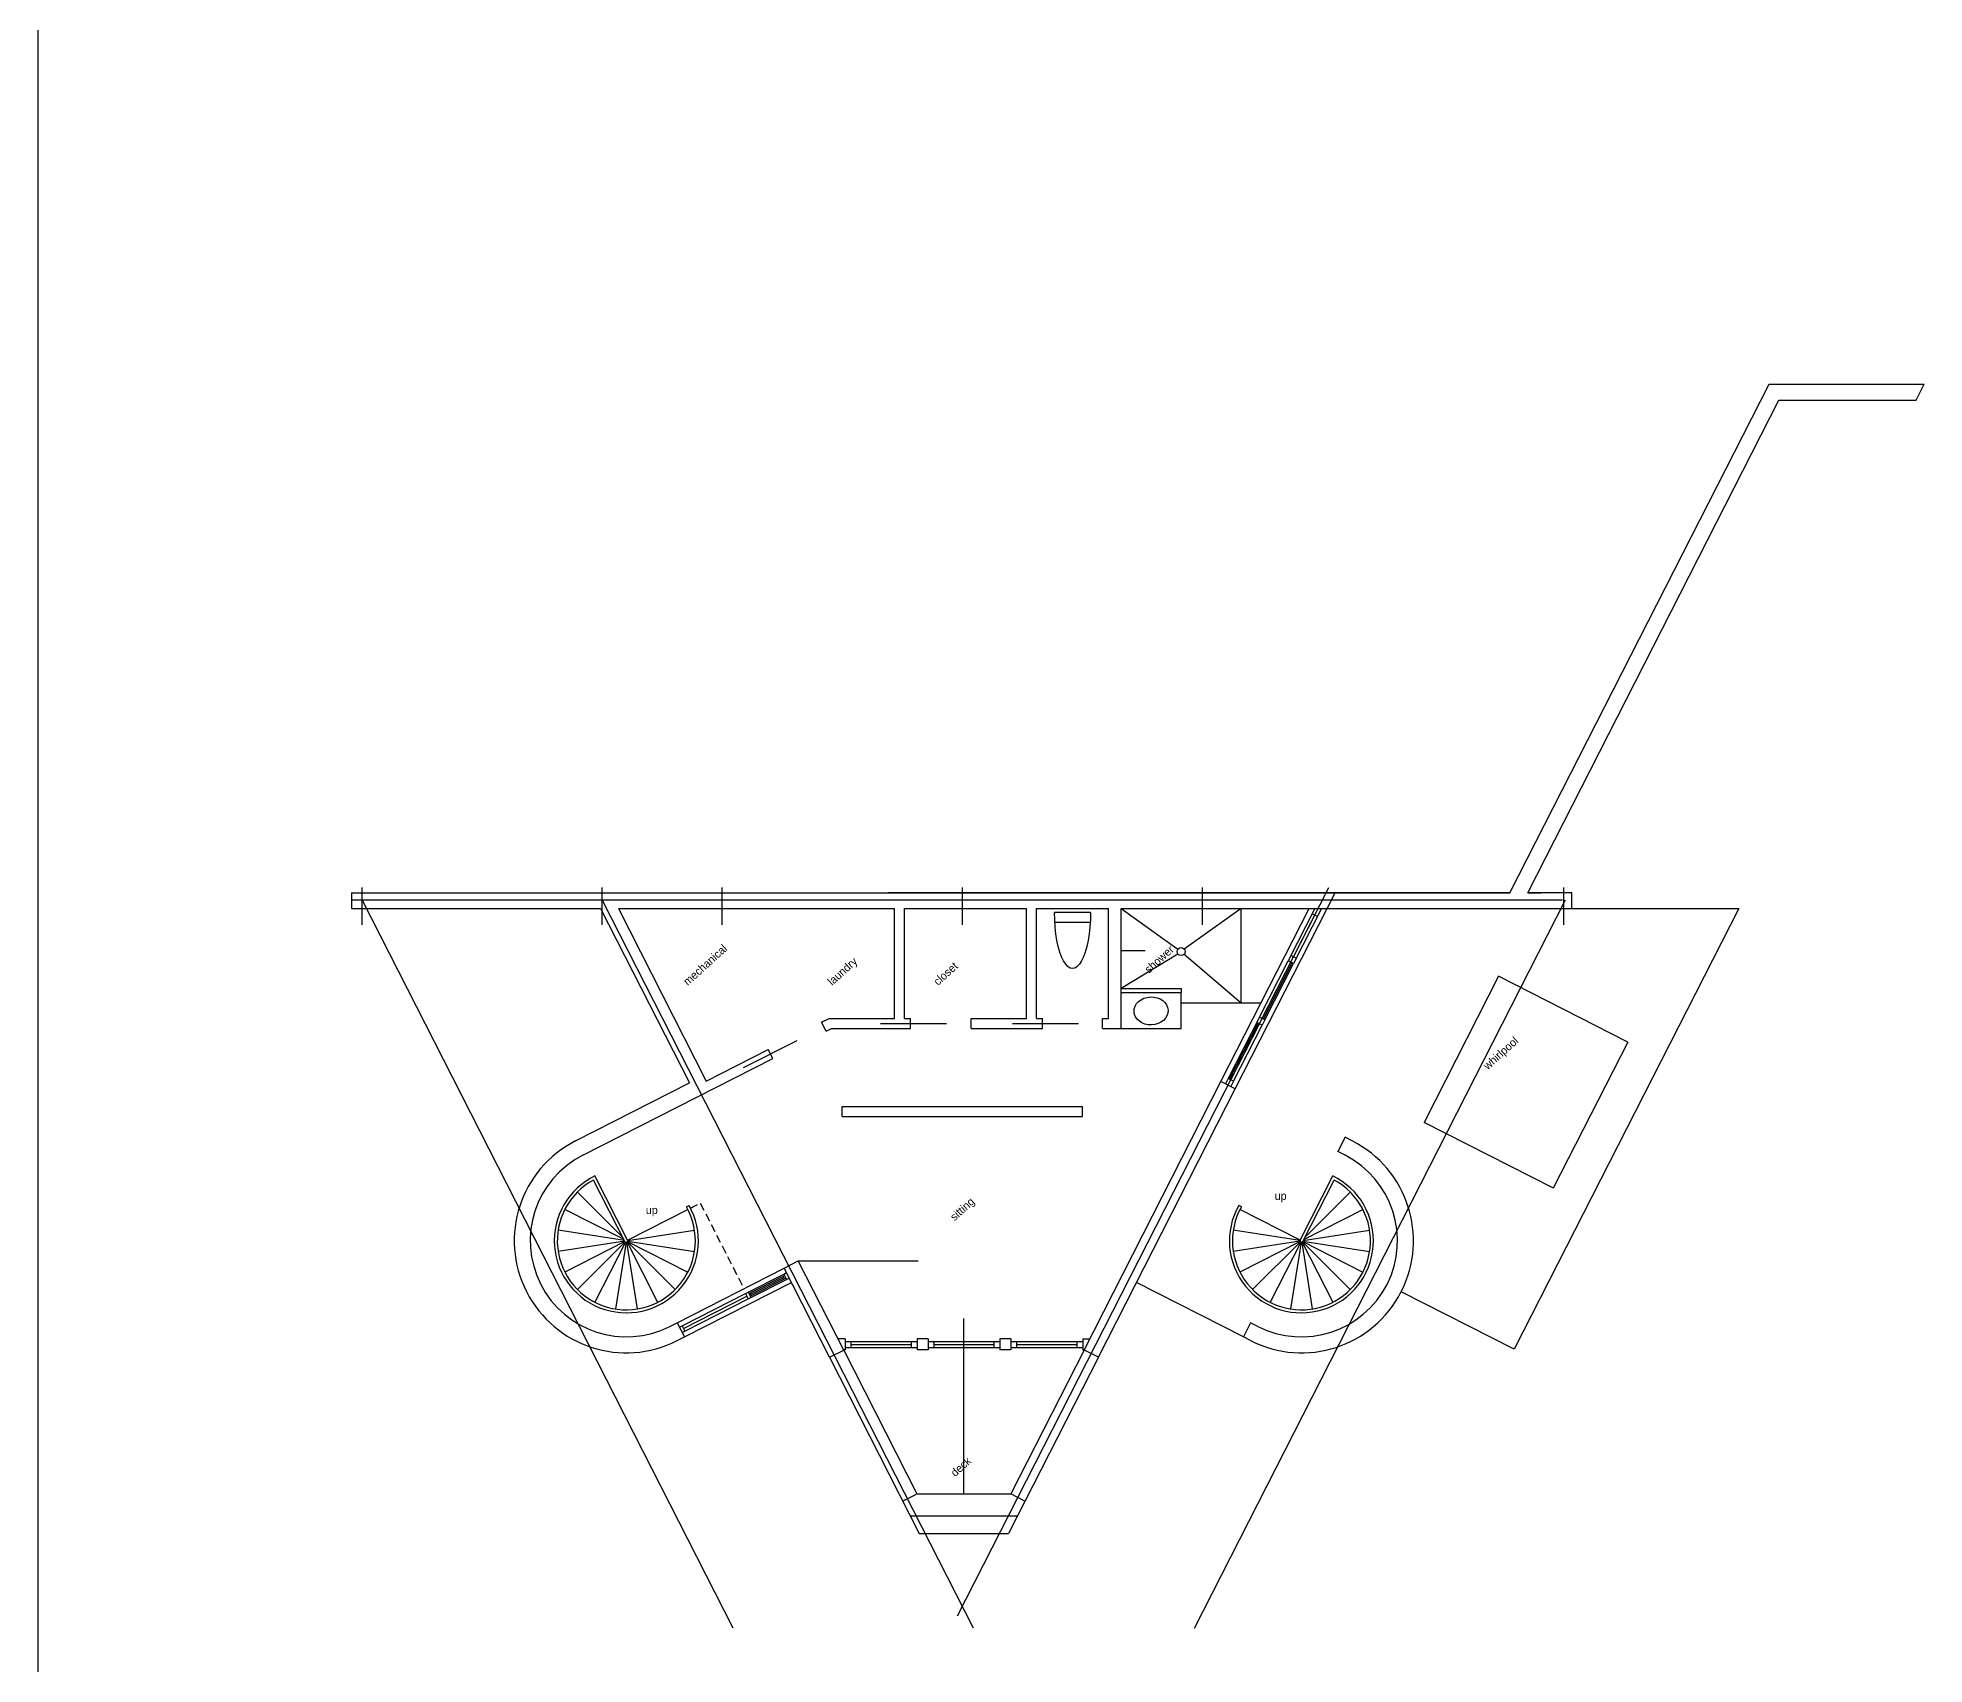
# Model space of a CAD drawing. Header units: inches. Extents: x 0 to 5835, y -2804 to 1896.
# Drawn here: x 327 to 1270, y -1727 to -914 of the extents above; entities that cross this region are included whole.
import ezdxf

# ---------------------------------------------------------------- set-up
doc = ezdxf.new("R2010")
doc.units = ezdxf.units.IN
doc.header["$LTSCALE"] = 8
doc.header["$MEASUREMENT"] = 0
doc.linetypes.add('DASHED', pattern=[0.75, 0.5, -0.25])
for name, color, linetype in [('A-Elev', 7, 'CONTINUOUS'), ('A-fixtures', 140, 'CONTINUOUS'), ('A-walls', 7, 'CONTINUOUS'), ('construction', 160, 'CONTINUOUS')]:
    doc.layers.add(name, color=color, linetype=linetype)
doc.styles.get("Standard").update_dxf_attribs({"font": 'txt', "height": 0.2})

msp = doc.modelspace()

# ---------------------------------------------------------------- linework, layer by layer
at = {"layer": 'A-Elev', "color": 252}
for p, q in [((868.47, -1349.31, -17682.73), (896.9, -1369.62, -17682.74)), ((928.47, -1349.31, -17682.73), (900.05, -1369.62, -17682.74)), ((928.47, -1396.4, -17682.74), (928.47, -1349.31, -17682.73)), ((896.9, -1372.09, -17682.74), (868.47, -1389.34, -17682.74)), ((900.05, -1372.09, -17682.74), (928.47, -1396.4, -17682.74)), ((898.47, -1409.31, -17682.75), (898.47, -1391.34, -17682.74))]:
    msp.add_line(p, q, dxfattribs=at)
msp.add_circle((898.47, -1370.86, -17682.74), 2, dxfattribs=at)
at = {"layer": 'A-fixtures'}
for p, q in [((853.26, -1351.31, -17682.73), (835.26, -1351.31, -17682.73)), ((853.11, -1356.31, -17682.73), (835.4, -1356.31, -17682.73))]:
    msp.add_line(p, q, dxfattribs=at)
at = {"layer": 'A-fixtures', "extrusion": (0, 0, -1)}
msp.add_ellipse((844.26, -1351.31, -17682.73), major_axis=(0, -28), ratio=0.321429, start_param=4.712389, end_param=7.853982, dxfattribs=at)
at = {"layer": 'A-walls'}
for p, q in [((1062.82, -1341.49, -9306.73), (1192.38, -1087.23, -9306.73)), ((1265.87, -1095.23, -9312.61), (1269.95, -1087.23, -936.61)), ((1071.8, -1341.49, -9306.73), (1197.28, -1095.23, -9306.73)), ((483.85, -1341.49, -17682.73), (1062.82, -1341.49, -17682.73)), ((483.85, -1341.49, -17682.73), (483.85, -1349.31, -17682.73)), ((1062.82, -1341.49, -17682.73), (752.11, -1341.49, -17682.73)), ((1093.85, -1341.49, -17682.73), (1071.8, -1341.49, -17682.73)), ((1071.8, -1341.49, -17682.73), (1078.39, -1341.49, -17682.73)), ((1093.85, -1349.31, -936.61), (1093.85, -1341.49, -936.61)), ((483.85, -1349.31, -17682.73), (608.34, -1349.31, -17682.73)), ((608.34, -1349.31, -17682.73), (652.77, -1436.51, -17682.73)), ((617.26, -1349.31, -17682.73), (755.2, -1349.31, -17682.73)), ((617.26, -1349.31, -17682.73), (661.21, -1435.57, -17682.73)), ((755.2, -1404.31, -17682.74), (755.2, -1349.31, -17682.74)), ((760.2, -1349.31, -17682.73), (821.26, -1349.31, -17682.73)), ((760.2, -1404.31, -17682.74), (760.2, -1349.31, -17682.74)), ((821.26, -1404.31, -17682.73), (821.26, -1349.31, -17682.73)), ((826.26, -1404.31, -17682.73), (826.26, -1349.31, -17682.73)), ((826.26, -1349.31, -17682.73), (862.26, -1349.31, -17682.73)), ((862.26, -1404.31, -17682.72), (862.26, -1349.31, -17682.72)), ((868.47, -1409.31, -17682.71), (868.47, -1349.31, -17682.71)), ((868.47, -1349.31, -17682.73), (1093.85, -1349.31, -17682.73)), ((965.3, -1349.31, -17682.73), (951.94, -1375.53, -17682.73)), ((968.67, -1349.31, -17682.73), (954.62, -1376.89, -17682.73)), ((954.64, -1373.53, -17682.73), (965.28, -1352.66, -17682.73)), ((880.47, -1370.4, -17682.74), (868.47, -1370.4, -17682.73)), ((938.98, -1404.27, -17682.73), (953.28, -1376.21, -17682.73)), ((939.65, -1404.61, -17682.73), (953.95, -1376.55, -17682.73)), ((940.32, -1404.95, -17682.73), (954.62, -1376.89, -17682.73)), ((868.47, -1389.34, -17682.74), (898.47, -1389.34, -17682.74)), ((868.47, -1391.34, -17682.74), (898.47, -1391.34, -17682.74)), ((898.47, -1389.34, -17682.74), (898.47, -1391.34, -17682.74)), ((718.83, -1406.22, -936.61), (722.57, -1404.31, -936.61)), ((722.57, -1404.31, -17682.73), (755.2, -1404.31, -17682.73)), ((760.2, -1404.31, -17682.74), (763.2, -1404.31, -17682.73)), ((763.2, -1409.31, -17682.74), (763.2, -1404.31, -17682.74)), ((793.53, -1409.31, -17682.72), (793.53, -1404.31, -17682.72)), ((793.53, -1404.31, -17682.71), (821.26, -1404.31, -17682.72)), ((826.26, -1404.31, -17682.72), (829.26, -1404.31, -17682.72)), ((829.26, -1409.31, -17682.72), (829.26, -1404.31, -17682.72)), ((859.26, -1409.31, -17682.72), (859.26, -1404.31, -17682.72)), ((859.26, -1404.31, -17682.72), (862.26, -1404.31, -17682.72)), ((937.64, -1403.59, -17682.73), (921.98, -1434.33, -17682.73)), ((721.1, -1410.67, -936.61), (718.83, -1406.22, -936.61)), ((721.1, -1410.67, -936.61), (723.77, -1409.31, -936.61)), ((723.77, -1409.31, -17682.72), (763.2, -1409.31, -17682.74)), ((748.2, -1406.81, -17682.74), (781.2, -1406.81, -17682.72)), ((749.2, -1409.31, -17682.73), (758.98, -1409.31, -17682.73)), ((793.53, -1409.31, -17682.72), (829.26, -1409.31, -17682.72)), ((814.26, -1406.81, -17682.72), (847.26, -1406.81, -17682.7)), ((859.26, -1409.31, -17682.72), (868.47, -1409.31, -17682.72)), ((868.47, -1409.31, -17682.72), (868.47, -1408.4, -17682.72)), ((922.65, -1434.67, -17682.73), (936.95, -1406.61, -17682.73)), ((923.32, -1435.01, -17682.73), (937.62, -1406.95, -17682.73)), ((940.32, -1404.95, -17682.73), (938.95, -1407.63, -17682.73)), ((661.21, -1435.57, -936.61), (692.1, -1419.84, -936.61)), ((679.87, -1428.87, -936.61), (706.6, -1415.25, -936.61)), ((694.37, -1424.29, -936.61), (692.1, -1419.84, -936.61)), ((599.43, -1472.67, -936.61), (694.37, -1424.29, -936.61)), ((595.8, -1465.54, -936.61), (652.77, -1436.51, -936.61)), ((850.02, -1570.06, -17682.73), (918.39, -1435.87, -17682.72)), ((857.15, -1573.68, -17682.73), (925.52, -1439.5, -17682.73)), ((921.98, -1434.33, -17682.73), (920.62, -1437.01, -17682.73)), ((924.65, -1435.69, -17682.73), (923.29, -1438.37, -17682.73)), ((729.17, -1453.31, -17682.73), (729.17, -1448.31, -17682.73)), ((849.17, -1453.31, -17682.72), (849.17, -1448.31, -17682.72)), ((980.46, -1463.7, -936.61), (976.83, -1470.83, -936.61)), ((980.44, -1472.67, -936.61), (976.83, -1470.83, -936.61)), ((984.07, -1465.54, -936.61), (980.46, -1463.7, -936.61)), ((700.08, -1529.13, -936.6), (707.16, -1525.52, -936.6)), ((729.86, -1570.05, -936.61), (707.16, -1525.52, -936.61)), ((683.41, -1542.11, -936.61), (699.89, -1533.71, -936.61)), ((699.55, -1533.04, -936.61), (700.22, -1532.7, -936.61)), ((700.23, -1534.38, -936.61), (699.55, -1533.04, -936.61)), ((699.88, -1532.03, -936.61), (701.22, -1531.35, -936.61)), ((699.88, -1532.03, -936.61), (701.24, -1534.71, -936.61)), ((722.77, -1573.66, -936.61), (700.08, -1529.13, -936.61)), ((700.9, -1534.04, -936.61), (700.23, -1534.38, -936.61)), ((701.24, -1534.71, -936.61), (702.58, -1534.03, -936.61)), ((649.77, -1559.25, -936.61), (681.4, -1543.13, -936.61)), ((680.72, -1541.79, -936.61), (682.06, -1541.11, -936.61)), ((680.72, -1541.79, -936.61), (682.08, -1544.47, -936.61)), ((682.06, -1541.11, -936.61), (683.42, -1543.79, -936.61)), ((682.08, -1544.47, -936.61), (683.42, -1543.79, -936.61)), ((682.4, -1541.78, -936.61), (683.07, -1541.44, -936.61)), ((683.75, -1542.78, -936.61), (683.07, -1541.44, -936.61)), ((683.75, -1542.78, -936.61), (683.08, -1543.12, -936.61)), ((643.01, -1558.2, -936.6), (646.62, -1556.36, -936.6)), ((646.62, -1556.36, -936.61), (650.25, -1563.49, -936.61)), ((646.64, -1565.33, -936.61), (650.25, -1563.49, -936.61)), ((647.76, -1558.59, -936.61), (649.09, -1557.91, -936.61)), ((649.09, -1557.91, -936.61), (650.45, -1560.58, -936.61)), ((649.12, -1561.26, -936.61), (650.45, -1560.58, -936.61)), ((729.88, -1564.48, -17676.85), (727.13, -1564.48, -17676.85)), ((729.93, -1564.48, -9306.73), (727.18, -1564.48, -9306.73)), ((730.52, -1564.48, -23008.97), (729.88, -1564.48, -17676.85)), ((730.52, -1564.48, -23008.97), (730.52, -1569.98, -23008.97)), ((772.02, -1564.48, -23008.97), (766.52, -1564.48, -23008.97)), ((766.52, -1564.48, -23008.97), (766.52, -1569.98, -23008.97)), ((772.02, -1564.48, -23008.97), (772.02, -1569.98, -23008.97)), ((807.93, -1564.48, -26058.73), (807.93, -1569.98, -26058.73)), ((813.43, -1564.48, -26058.73), (807.93, -1564.48, -26058.73)), ((813.43, -1564.48, -26058.73), (813.43, -1569.98, -26058.73)), ((849.43, -1564.48, -26058.73), (849.88, -1564.48, -17676.85)), ((849.43, -1564.48, -26058.73), (849.43, -1569.98, -26058.73)), ((849.88, -1564.48, -17676.85), (852.63, -1564.48, -17676.85)), ((933.25, -1556.36, -936.61), (929.62, -1563.49, -936.61)), ((933.22, -1565.33, -936.61), (929.62, -1563.49, -936.61)), ((936.86, -1558.2, -936.6), (933.25, -1556.36, -936.6)), ((722.77, -1573.66, -936.6), (729.86, -1570.05, -936.6)), ((730.52, -1569.98, -23008.97), (729.82, -1569.98, -17676.85)), ((730.52, -1565.73, -23008.97), (733.52, -1565.73, -23008.97)), ((730.52, -1568.73, -23008.97), (733.52, -1568.73, -23008.97)), ((733.52, -1568.73, -23008.97), (733.52, -1565.73, -23008.97)), ((733.52, -1567.23, -23008.97), (763.52, -1567.23, -19738.25)), ((763.52, -1565.73, -23008.97), (766.52, -1565.73, -23008.97)), ((763.52, -1565.73, -23008.97), (763.52, -1568.73, -23008.97)), ((763.52, -1568.73, -23008.97), (766.52, -1568.73, -23008.97)), ((772.02, -1569.98, -23008.97), (766.52, -1569.98, -23008.97)), ((772.02, -1565.73, -23008.97), (775.02, -1565.73, -23008.97)), ((772.02, -1568.73, -23008.97), (775.02, -1568.73, -23008.97)), ((775.02, -1568.73, -23008.97), (775.02, -1565.73, -23008.97)), ((775.02, -1567.23, -20505.72), (804.93, -1567.23, -26058.73)), ((804.93, -1565.73, -26058.73), (807.93, -1565.73, -26058.73)), ((804.93, -1565.73, -26058.73), (804.93, -1568.73, -26058.73)), ((804.93, -1568.73, -26058.73), (807.93, -1568.73, -26058.73)), ((813.43, -1569.98, -26058.73), (807.93, -1569.98, -26058.73)), ((813.43, -1565.73, -26058.73), (816.43, -1565.73, -26058.73)), ((813.43, -1568.73, -26058.73), (816.43, -1568.73, -26058.73)), ((816.43, -1568.73, -26058.73), (816.43, -1565.73, -26058.73)), ((816.43, -1567.23, -26058.72), (846.43, -1567.23, -26058.72)), ((846.43, -1565.73, -26058.72), (846.43, -1568.73, -26058.72)), ((846.43, -1565.73, -26058.72), (849.43, -1565.73, -26058.72)), ((846.43, -1568.73, -26058.72), (849.43, -1568.73, -26058.72)), ((849.43, -1569.98, -26058.73), (849.88, -1569.98, -16490.93)), ((857.15, -1573.68, -936.6), (849.88, -1569.98, -936.6))]:
    msp.add_line(p, q, dxfattribs=at)
at = {"layer": 'A-walls', "color": 7}
for p, q in [((1192.38, -1087.23, -936.61), (1269.95, -1087.23, -936.61)), ((1197.28, -1095.23, -9312.61), (1265.87, -1095.23, -9312.61)), ((966.61, -1353.34, -17682.73), (963.94, -1351.98, -17682.73)), ((954.62, -1376.89, -17682.73), (951.94, -1375.53, -17682.73)), ((955.98, -1374.22, -17682.73), (953.31, -1372.85, -17682.73)), ((940.32, -1404.95, -17682.73), (937.64, -1403.59, -17682.73)), ((938.95, -1407.63, -17682.73), (936.28, -1406.27, -17682.73)), ((925.52, -1439.5, -17682.73), (918.39, -1435.87, -17682.73)), ((924.65, -1435.69, -17682.73), (921.98, -1434.33, -17682.73)), ((729.17, -1448.31, -17682.73), (849.17, -1448.31, -17682.72)), ((729.17, -1453.31, -17682.73), (849.17, -1453.31, -17682.72))]:
    msp.add_line(p, q, dxfattribs=at)
at = {"layer": 'A-walls', "color": 5}
for p, q in [((489.17, -1357.52, -17682.73), (489.17, -1338.77, -17682.73)), ((609.17, -1357.52, -17682.73), (609.17, -1338.77, -17682.73)), ((669.17, -1357.52, -17682.73), (669.17, -1338.77, -17682.73)), ((786.82, -1702.9, -17682.73), (972.35, -1338.77, -17682.73)), ((789.17, -1357.52, -17682.73), (789.17, -1338.77, -17682.73)), ((789.17, -1357.52, -17682.73), (789.17, -1338.77, -17682.73)), ((909.17, -1357.52, -17682.73), (909.17, -1338.77, -17682.73)), ((1089.85, -1357.52, -9312.61), (1089.85, -1338.77, -9312.61)), ((483.85, -1345.02, -17682.73), (1089.17, -1345.02, -17682.73)), ((674.7, -1709.15, -17682.73), (489.17, -1345.02, -17682.73)), ((794.7, -1709.15, -17682.73), (609.17, -1345.02, -17682.73)), ((905.17, -1709.15, -17682.73), (1090.7, -1345.02, -17682.73))]:
    msp.add_line(p, q, dxfattribs=at)
at = {"layer": 'A-walls', "color": 253}
for p, q in [((925.52, -1439.5, -26058.73), (975.46, -1341.49, -26058.73)), ((918.39, -1435.87, -26058.73), (962.5, -1349.31, -26058.73)), ((1177.19, -1349.31, -17682.72), (1064.95, -1569.6, -17682.72)), ((1093.85, -1349.31, -936.61), (1177.19, -1349.31, -936.61)), ((937.64, -1403.59, -17682.73), (951.94, -1375.53, -17682.73)), ((924.65, -1435.69, -17682.73), (938.95, -1407.63, -17682.73)), ((620.55, -1515.78, -936.61), (604.89, -1485.04, -936.61)), ((621.89, -1515.09, -936.61), (605.55, -1483.02, -936.61)), ((957.98, -1515.09, -936.61), (974.32, -1483.02, -936.61)), ((959.32, -1515.78, -936.61), (974.98, -1485.04, -936.61)), ((651.25, -1498.45, -936.61), (652.59, -1497.77, -936.61)), ((928.62, -1498.45, -936.61), (927.28, -1497.77, -936.61)), ((646.62, -1556.36, -936.61), (700.08, -1529.13, -936.61)), ((650.25, -1563.49, -936.61), (703.71, -1536.25, -936.61)), ((929.62, -1563.49, -936.61), (876.21, -1536.28, -936.61)), ((1064.95, -1569.6, -936.61), (1008.54, -1540.86, -936.61)), ((722.77, -1573.66, -936.61), (767.64, -1661.72, -936.61)), ((729.86, -1570.05, -936.6), (766.48, -1641.93, -936.6)), ((733.52, -1565.73, -23008.97), (766.52, -1565.73, -19938.46)), ((733.52, -1568.73, -23008.97), (766.52, -1568.73, -19938.46)), ((772.02, -1565.73, -20305.51), (804.93, -1565.73, -26058.73)), ((772.02, -1568.73, -20305.51), (804.93, -1568.73, -26058.73)), ((857.15, -1573.68, -936.6), (812.3, -1661.72, -936.6)), ((850.02, -1570.06, -17682.73), (813.37, -1641.99, -17682.73)), ((816.43, -1565.73, -26058.72), (846.43, -1565.73, -26058.72)), ((816.43, -1568.73, -26058.72), (846.43, -1568.73, -26058.72)), ((759.3, -1645.59, -59550.97), (766.29, -1642.03, -59550.97)), ((820.35, -1645.54, -26058.73), (813.36, -1641.98, -26058.73)), ((767.64, -1661.72, -17682.71), (812.3, -1661.72, -17682.73))]:
    msp.add_line(p, q, dxfattribs=at)
at = {"layer": 'A-walls', "color": 252}
for p, q in [((1057.16, -1383.16, -26058.73), (1019.93, -1456.23, -26058.73)), ((1121.77, -1416.09, -26058.73), (1057.2, -1383.19, -26058.73)), ((898.47, -1396.4, -17682.74), (938.04, -1396.4, -17682.74)), ((868.47, -1409.31, -17682.71), (898.47, -1409.31, -17682.71)), ((1121.73, -1416.06, -26058.73), (1084.5, -1489.13, -26058.73)), ((1084.55, -1489.15, -26058.73), (1019.98, -1456.25, -26058.73)), ((619.5, -1513.72, -936.61), (596.83, -1491.04, -936.61)), ((960.36, -1513.72, -936.61), (983.04, -1491.04, -936.61)), ((620.08, -1514.86, -936.61), (590.48, -1499.77, -936.61)), ((621.89, -1515.09, -936.61), (651.96, -1499.77, -936.61)), ((957.98, -1515.09, -936.61), (927.91, -1499.77, -936.61)), ((959.78, -1514.86, -936.61), (989.39, -1499.77, -936.61)), ((620.3, -1515.29, -936.61), (587.15, -1510.04, -936.61)), ((620.44, -1515.56, -936.61), (587.15, -1520.83, -936.61)), ((620.55, -1515.78, -936.61), (590.48, -1531.1, -936.61)), ((620.69, -1515.96, -936.61), (596.83, -1539.83, -936.61)), ((620.88, -1516.1, -936.61), (605.56, -1546.17, -936.61)), ((621.1, -1516.18, -936.61), (615.82, -1549.51, -936.61)), ((621.34, -1516.18, -936.61), (626.62, -1549.51, -936.61)), ((621.56, -1516.1, -936.61), (636.88, -1546.17, -936.61)), ((621.75, -1515.96, -936.61), (645.62, -1539.83, -936.61)), ((621.89, -1515.78, -936.61), (651.96, -1531.1, -936.61)), ((621.96, -1515.32, -936.61), (655.3, -1510.04, -936.61)), ((621.96, -1515.55, -936.61), (655.3, -1520.83, -936.61)), ((957.91, -1515.32, -936.61), (924.57, -1510.04, -936.61)), ((957.91, -1515.55, -936.61), (924.57, -1520.83, -936.61)), ((957.98, -1515.78, -936.61), (927.91, -1531.1, -936.61)), ((958.12, -1515.96, -936.61), (934.25, -1539.83, -936.61)), ((958.31, -1516.1, -936.61), (942.99, -1546.17, -936.61)), ((958.53, -1516.18, -936.61), (953.25, -1549.51, -936.61)), ((958.77, -1516.18, -936.61), (964.04, -1549.51, -936.61)), ((958.99, -1516.1, -936.61), (974.31, -1546.17, -936.61)), ((959.18, -1515.96, -936.61), (983.04, -1539.83, -936.61)), ((959.32, -1515.78, -936.61), (989.39, -1531.1, -936.61)), ((959.43, -1515.56, -936.61), (992.72, -1520.83, -936.61)), ((959.56, -1515.29, -936.61), (992.72, -1510.04, -936.61)), ((682.06, -1541.11, -936.61), (699.88, -1532.03, -936.61)), ((683.07, -1541.44, -936.61), (699.55, -1533.04, -936.61)), ((683.42, -1543.79, -936.61), (701.24, -1534.71, -936.61)), ((683.75, -1542.78, -936.61), (700.23, -1534.38, -936.61)), ((649.09, -1557.91, -936.61), (680.72, -1541.79, -936.61)), ((650.45, -1560.58, -936.61), (682.08, -1544.47, -936.61))]:
    msp.add_line(p, q, dxfattribs=at)
at = {"layer": 'A-walls', "color": 253, "linetype": 'DASHED'}
for p, q in [((653.3, -1499.09, -936.61), (658.2, -1496.59, -936.61)), ((658.2, -1496.59, -936.61), (679.99, -1539.36, -936.61))]:
    msp.add_line(p, q, dxfattribs=at)
at = {"layer": 'A-walls', "color": 253, "linetype": 'Continuous'}
for p, q in [((766.51, -1641.98, -26058.73), (813.36, -1641.98, -26058.73)), ((763.19, -1652.98, -26058.73), (816.74, -1652.98, -26058.73))]:
    msp.add_line(p, q, dxfattribs=at)
at = {"layer": 'A-walls'}
for centre, radius, start, end in [((621.22, -1515.43, -936.61), 56, 117, 297), ((958.65, -1515.43, -936.61), 56, 243, 63), ((621.22, -1515.43, -936.61), 48, 117, 297), ((958.65, -1515.43, -936.61), 48, 243, 63), ((958.65, -1515.43, -936.61), 0.75, 153, 333)]:
    msp.add_arc(centre, radius, start, end, dxfattribs=at)
at = {"layer": 'A-walls', "color": 253}
for centre, radius, start, end in [((621.22, -1515.43, -936.61), 36, 115.80625, 29.38802), ((621.22, -1515.43, -936.61), 34.5, 118.24566, 29.49191), ((958.65, -1515.43, -936.61), 36, 150.61198, 64.19375), ((958.65, -1515.43, -936.61), 34.5, 150.50809, 61.75434), ((621.22, -1515.43, -936.61), 0.75, 207, 27)]:
    msp.add_arc(centre, radius, start, end, dxfattribs=at)
msp.add_ellipse((883.47, -1400.52, -17682.74), major_axis=(-8.49, -0.3), ratio=0.823529, dxfattribs=at)
at = {"layer": 'construction'}
for p, q in [((327.04, -100.91), (327.04, -1907.15)), ((707.16, -1525.52, -936.61), (767.16, -1525.52, -936.61)), ((789.93, -1641.98, -26058.73), (789.93, -1554.22, -26058.73))]:
    msp.add_line(p, q, dxfattribs=at)

# ---------------------------------------------------------------- texts
at = {"layer": 'A-walls'}
for s, rotation, p in [('mechanical', 42.149, (651.93, -1388.07, -17682.73)), ('laundry', 42.149, (724.06, -1388.07, -17682.73)), ('closet', 42.149, (776.98, -1388.07, -17682.73)), ('shower', 42.149, (882.49, -1381.95, -9642.74)), ('whirlpool', 42.149, (1051.79, -1430.18, -17682.73)), ('up', 360, (630.97, -1502.06, -17682.73)), ('sitting', 42.149, (785.27, -1505.73, -17682.73)), ('up', 360, (945.29, -1494.97, -17682.73)), ('deck', 42.149, (785.56, -1633.64, -17682.73))]:
    msp.add_text(s, height=4, rotation=rotation, dxfattribs=at).set_placement(p)

doc.saveas('drawing.dxf')
